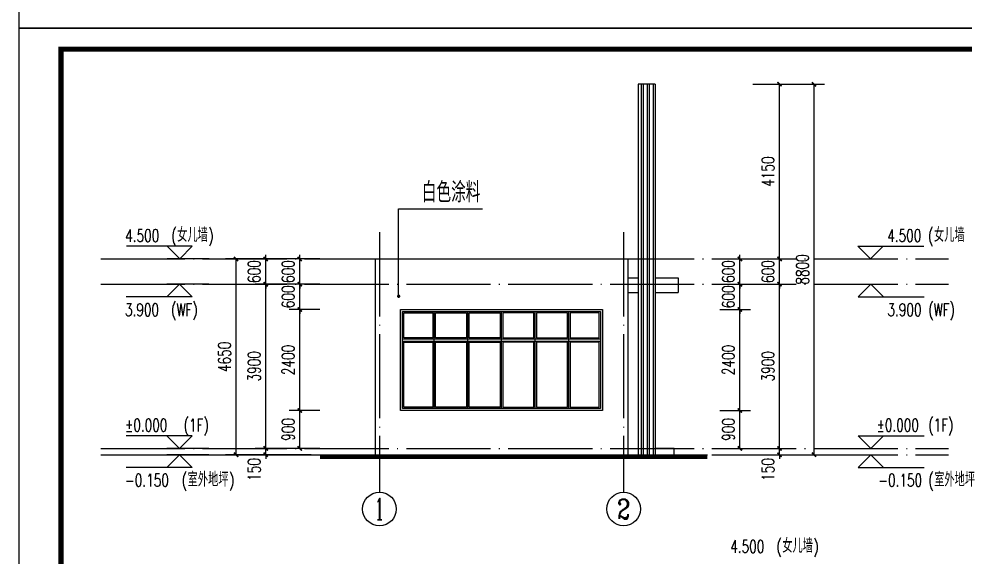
# Model space of a CAD drawing. Extents: x -356470 to -314470, y -791267 to -625262.
# Drawn here: x -356470 to -333989, y -732129 to -719347 of the extents above; entities that cross this region are included whole.
import ezdxf
from ezdxf.enums import TextEntityAlignment as Align

# ---------------------------------------------------------------- set-up
doc = ezdxf.new("R2010")
doc.units = 0
doc.header["$LTSCALE"] = 1000
doc.header["$MEASUREMENT"] = 0
doc.linetypes.add('DOTE', pattern=[2.42, 2, -0.2, 0.02, -0.2])
for name, color, linetype in [('A-Wall(建筑墙)', 7, 'Continuous'), ('AXIS', 3, 'Continuous'), ('AXIS_TEXT', 7, 'Continuous'), ('DIM_ELEV', 3, 'Continuous'), ('DIM_LEAD', 3, 'Continuous'), ('DOTE', 1, 'Continuous'), ('PUB_DIM', 3, 'Continuous'), ('PUB_HATCH', 8, 'Continuous'), ('PUB_TEXT', 7, 'Continuous'), ('TK', 151, 'Continuous'), ('WINDOW', 4, 'Continuous')]:
    doc.layers.add(name, color=color, linetype=linetype)
doc.styles.add('_TCH_AXIS', font='COMPLEX', dxfattribs={"bigfont": 'GBCBIG'})
doc.styles.add('_TCH_DIM', font='SIMPLEX', dxfattribs={"bigfont": 'GBCBIG'})
doc.styles.add('_TCH_DIM_T3', font='SIMPLEX', dxfattribs={"width": 0.705882, "bigfont": 'GBCBIG'})
doc.dimstyles.new('_TCH_ARCH&&100', dxfattribs={"dimtxt": 297.5, "dimasz": 100, "dimexe": 250, "dimexo": 300, "dimgap": 126.25, "dimtad": 1, "dimdec": 0, "dimzin": 0, "dimdsep": 46, "dimtxsty": '_TCH_DIM_T3', "dimblk": 'ARCHTICK', "dimcen": 0.09, "dimclrt": 7, "dimazin": 2, "dimtfac": 1, "dimtdec": 0, "dimtix": 1, "dimtmove": 2, "dimatfit": 3, "dimfxl": 0, "dimtolj": 1, "dimtzin": 0, "dimarcsym": 0})

# ---------------------------------------------------------------- blocks, each defined once
blk = doc.blocks.new('_ArchTick')
at = {"color": 0, "linetype": 'ByBlock', "const_width": 0.4}
blk.add_lwpolyline([(-0.5, -0.5), (0.5, 0.5)], dxfattribs=at)
blk = doc.blocks.new('*D66')
at = {"layer": 'Defpoints', "color": 0}
for p in [(-340118, -725048), (-339339, -725048), (-340118, -725648)]:
    blk.add_point(p, dxfattribs=at)
at = {"layer": 'PUB_DIM', "color": 0, "lineweight": -2}
for p, q in [((-339339, -725048), (-339339, -724948)), ((-339818, -725048), (-339089, -725048)), ((-339339, -725648), (-339339, -725048)), ((-339818, -725648), (-339089, -725648)), ((-339339, -725648), (-339339, -725748))]:
    blk.add_line(p, q, dxfattribs=at)
at = {"layer": 'PUB_DIM', "color": 0, "lineweight": -2, "xscale": 100, "yscale": 100, "zscale": 100}
for p, rotation in [((-339339, -725048), 270), ((-339339, -725648), 90)]:
    blk.add_blockref('_ArchTick', p, dxfattribs=dict(at, rotation=rotation))
at = {"layer": 'PUB_DIM', "color": 7, "insert": (-339614, -725348), "char_height": 297.5, "attachment_point": 5, "rotation": 90, "style": '_TCH_DIM_T3'}
blk.add_mtext('\\A1;600', dxfattribs=at)
blk = doc.blocks.new('*D67')
at = {"layer": 'Defpoints', "color": 0}
for p in [(-340118, -725648), (-339339, -725648), (-340118, -726248)]:
    blk.add_point(p, dxfattribs=at)
at = {"layer": 'PUB_DIM', "color": 0, "lineweight": -2}
for p, q in [((-339818, -725648), (-339089, -725648)), ((-339339, -725648), (-339339, -725548)), ((-339339, -726248), (-339339, -725648)), ((-339818, -726248), (-339089, -726248)), ((-339339, -726248), (-339339, -726348))]:
    blk.add_line(p, q, dxfattribs=at)
at = {"layer": 'PUB_DIM', "color": 0, "lineweight": -2, "xscale": 100, "yscale": 100, "zscale": 100}
for p, rotation in [((-339339, -725648), 270), ((-339339, -726248), 90)]:
    blk.add_blockref('_ArchTick', p, dxfattribs=dict(at, rotation=rotation))
at = {"layer": 'PUB_DIM', "color": 7, "insert": (-339614, -725948), "char_height": 297.5, "attachment_point": 5, "rotation": 90, "style": '_TCH_DIM_T3'}
blk.add_mtext('\\A1;600', dxfattribs=at)
blk = doc.blocks.new('*D68')
at = {"layer": 'Defpoints', "color": 0}
for p in [(-340118, -726248), (-339339, -726248), (-340118, -728648)]:
    blk.add_point(p, dxfattribs=at)
at = {"layer": 'PUB_DIM', "color": 0, "lineweight": -2}
for p, q in [((-339818, -726248), (-339089, -726248)), ((-339339, -728648), (-339339, -726248)), ((-339818, -728648), (-339089, -728648))]:
    blk.add_line(p, q, dxfattribs=at)
at = {"layer": 'PUB_DIM', "color": 0, "lineweight": -2, "xscale": 100, "yscale": 100, "zscale": 100}
for p, rotation in [((-339339, -726248), 90), ((-339339, -728648), 270)]:
    blk.add_blockref('_ArchTick', p, dxfattribs=dict(at, rotation=rotation))
at = {"layer": 'PUB_DIM', "color": 7, "insert": (-339614, -727448), "char_height": 297.5, "attachment_point": 5, "rotation": 90, "style": '_TCH_DIM_T3'}
blk.add_mtext('\\A1;2400', dxfattribs=at)
blk = doc.blocks.new('*D69')
at = {"layer": 'Defpoints', "color": 0}
for p in [(-340118, -728648), (-339339, -728648), (-340118, -729548)]:
    blk.add_point(p, dxfattribs=at)
at = {"layer": 'PUB_DIM', "color": 0, "lineweight": -2}
for p, q in [((-339818, -728648), (-339089, -728648)), ((-339339, -729548), (-339339, -728648)), ((-339818, -729548), (-339089, -729548))]:
    blk.add_line(p, q, dxfattribs=at)
at = {"layer": 'PUB_DIM', "color": 0, "lineweight": -2, "xscale": 100, "yscale": 100, "zscale": 100}
for p, rotation in [((-339339, -728648), 90), ((-339339, -729548), 270)]:
    blk.add_blockref('_ArchTick', p, dxfattribs=dict(at, rotation=rotation))
at = {"layer": 'PUB_DIM', "color": 7, "insert": (-339614, -729098), "char_height": 297.5, "attachment_point": 5, "rotation": 90, "style": '_TCH_DIM_T3'}
blk.add_mtext('\\A1;900', dxfattribs=at)
blk = doc.blocks.new('*D70')
at = {"layer": 'Defpoints', "color": 0}
for p in [(-339331, -720898), (-338398, -720898), (-339331, -725048)]:
    blk.add_point(p, dxfattribs=at)
at = {"layer": 'PUB_DIM', "color": 0, "lineweight": -2}
for p, q in [((-339031, -720898), (-338148, -720898)), ((-338398, -725048), (-338398, -720898)), ((-339031, -725048), (-338148, -725048))]:
    blk.add_line(p, q, dxfattribs=at)
at = {"layer": 'PUB_DIM', "color": 0, "lineweight": -2, "xscale": 100, "yscale": 100, "zscale": 100}
for p, rotation in [((-338398, -720898), 90), ((-338398, -725048), 270)]:
    blk.add_blockref('_ArchTick', p, dxfattribs=dict(at, rotation=rotation))
at = {"layer": 'PUB_DIM', "color": 7, "insert": (-338673, -722973), "char_height": 297.5, "attachment_point": 5, "rotation": 90, "style": '_TCH_DIM_T3'}
blk.add_mtext('\\A1;4150', dxfattribs=at)
blk = doc.blocks.new('*D71')
at = {"layer": 'Defpoints', "color": 0}
for p in [(-339331, -725048), (-338398, -725048), (-339331, -725648)]:
    blk.add_point(p, dxfattribs=at)
at = {"layer": 'PUB_DIM', "color": 0, "lineweight": -2}
for p, q in [((-338398, -725048), (-338398, -724948)), ((-339031, -725048), (-338148, -725048)), ((-338398, -725648), (-338398, -725048)), ((-339031, -725648), (-338148, -725648)), ((-338398, -725648), (-338398, -725748))]:
    blk.add_line(p, q, dxfattribs=at)
at = {"layer": 'PUB_DIM', "color": 0, "lineweight": -2, "xscale": 100, "yscale": 100, "zscale": 100}
for p, rotation in [((-338398, -725048), 270), ((-338398, -725648), 90)]:
    blk.add_blockref('_ArchTick', p, dxfattribs=dict(at, rotation=rotation))
at = {"layer": 'PUB_DIM', "color": 7, "insert": (-338673, -725348), "char_height": 297.5, "attachment_point": 5, "rotation": 90, "style": '_TCH_DIM_T3'}
blk.add_mtext('\\A1;600', dxfattribs=at)
blk = doc.blocks.new('*D72')
at = {"layer": 'Defpoints', "color": 0}
for p in [(-339331, -725648), (-338398, -725648), (-339331, -729548)]:
    blk.add_point(p, dxfattribs=at)
at = {"layer": 'PUB_DIM', "color": 0, "lineweight": -2}
for p, q in [((-339031, -725648), (-338148, -725648)), ((-338398, -729548), (-338398, -725648)), ((-339031, -729548), (-338148, -729548))]:
    blk.add_line(p, q, dxfattribs=at)
at = {"layer": 'PUB_DIM', "color": 0, "lineweight": -2, "xscale": 100, "yscale": 100, "zscale": 100}
for p, rotation in [((-338398, -725648), 90), ((-338398, -729548), 270)]:
    blk.add_blockref('_ArchTick', p, dxfattribs=dict(at, rotation=rotation))
at = {"layer": 'PUB_DIM', "color": 7, "insert": (-338673, -727598), "char_height": 297.5, "attachment_point": 5, "rotation": 90, "style": '_TCH_DIM_T3'}
blk.add_mtext('\\A1;3900', dxfattribs=at)
blk = doc.blocks.new('*D73')
at = {"layer": 'Defpoints', "color": 0}
for p in [(-339331, -729548), (-339331, -729698), (-338398, -729548)]:
    blk.add_point(p, dxfattribs=at)
at = {"layer": 'PUB_DIM', "color": 0, "lineweight": -2}
for p, q in [((-338398, -729548), (-338398, -729448)), ((-339031, -729548), (-338148, -729548)), ((-339031, -729698), (-338148, -729698)), ((-338398, -729698), (-338398, -729548)), ((-338398, -729698), (-338398, -729798))]:
    blk.add_line(p, q, dxfattribs=at)
at = {"layer": 'PUB_DIM', "color": 0, "lineweight": -2, "xscale": 100, "yscale": 100, "zscale": 100}
for p, rotation in [((-338398, -729548), 270), ((-338398, -729698), 90)]:
    blk.add_blockref('_ArchTick', p, dxfattribs=dict(at, rotation=rotation))
at = {"layer": 'PUB_DIM', "color": 7, "insert": (-338673, -730048), "char_height": 297.5, "attachment_point": 5, "rotation": 90, "style": '_TCH_DIM_T3'}
blk.add_mtext('\\A1;150', dxfattribs=at)
blk = doc.blocks.new('*D74')
at = {"layer": 'Defpoints', "color": 0}
for p in [(-338742, -720898), (-337578, -720898), (-338742, -729698)]:
    blk.add_point(p, dxfattribs=at)
at = {"layer": 'PUB_DIM', "color": 0, "lineweight": -2}
for p, q in [((-338442, -720898), (-337328, -720898)), ((-337578, -729698), (-337578, -720898)), ((-338442, -729698), (-337328, -729698))]:
    blk.add_line(p, q, dxfattribs=at)
at = {"layer": 'PUB_DIM', "color": 0, "lineweight": -2, "xscale": 100, "yscale": 100, "zscale": 100}
for p, rotation in [((-337578, -720898), 90), ((-337578, -729698), 270)]:
    blk.add_blockref('_ArchTick', p, dxfattribs=dict(at, rotation=rotation))
at = {"layer": 'PUB_DIM', "color": 7, "insert": (-337853, -725298), "char_height": 297.5, "attachment_point": 5, "rotation": 90, "style": '_TCH_DIM_T3'}
blk.add_mtext('\\A1;8800', dxfattribs=at)
blk = doc.blocks.new('*D75')
at = {"layer": 'Defpoints', "color": 0}
for p in [(-350606, -725048), (-349222, -725048), (-349222, -725648)]:
    blk.add_point(p, dxfattribs=at)
at = {"layer": 'PUB_DIM', "color": 0, "lineweight": -2}
for p, q in [((-350606, -725048), (-350606, -724948)), ((-349522, -725048), (-350856, -725048)), ((-350606, -725648), (-350606, -725048)), ((-349522, -725648), (-350856, -725648)), ((-350606, -725648), (-350606, -725748))]:
    blk.add_line(p, q, dxfattribs=at)
at = {"layer": 'PUB_DIM', "color": 0, "lineweight": -2, "xscale": 100, "yscale": 100, "zscale": 100}
for p, rotation in [((-350606, -725048), 270), ((-350606, -725648), 90)]:
    blk.add_blockref('_ArchTick', p, dxfattribs=dict(at, rotation=rotation))
at = {"layer": 'PUB_DIM', "color": 7, "insert": (-350881, -725348), "char_height": 297.5, "attachment_point": 5, "rotation": 90, "style": '_TCH_DIM_T3'}
blk.add_mtext('\\A1;600', dxfattribs=at)
blk = doc.blocks.new('*D76')
at = {"layer": 'Defpoints', "color": 0}
for p in [(-350606, -725648), (-349222, -725648), (-349222, -729548)]:
    blk.add_point(p, dxfattribs=at)
at = {"layer": 'PUB_DIM', "color": 0, "lineweight": -2}
for p, q in [((-349522, -725648), (-350856, -725648)), ((-350606, -729548), (-350606, -725648)), ((-349522, -729548), (-350856, -729548))]:
    blk.add_line(p, q, dxfattribs=at)
at = {"layer": 'PUB_DIM', "color": 0, "lineweight": -2, "xscale": 100, "yscale": 100, "zscale": 100}
for p, rotation in [((-350606, -725648), 90), ((-350606, -729548), 270)]:
    blk.add_blockref('_ArchTick', p, dxfattribs=dict(at, rotation=rotation))
at = {"layer": 'PUB_DIM', "color": 7, "insert": (-350881, -727598), "char_height": 297.5, "attachment_point": 5, "rotation": 90, "style": '_TCH_DIM_T3'}
blk.add_mtext('\\A1;3900', dxfattribs=at)
blk = doc.blocks.new('*D77')
at = {"layer": 'Defpoints', "color": 0}
for p in [(-350606, -729548), (-349222, -729548), (-349222, -729698)]:
    blk.add_point(p, dxfattribs=at)
at = {"layer": 'PUB_DIM', "color": 0, "lineweight": -2}
for p, q in [((-350606, -729548), (-350606, -729448)), ((-349522, -729548), (-350856, -729548)), ((-349522, -729698), (-350856, -729698)), ((-350606, -729698), (-350606, -729548)), ((-350606, -729698), (-350606, -729798))]:
    blk.add_line(p, q, dxfattribs=at)
at = {"layer": 'PUB_DIM', "color": 0, "lineweight": -2, "xscale": 100, "yscale": 100, "zscale": 100}
for p, rotation in [((-350606, -729548), 270), ((-350606, -729698), 90)]:
    blk.add_blockref('_ArchTick', p, dxfattribs=dict(at, rotation=rotation))
at = {"layer": 'PUB_DIM', "color": 7, "insert": (-350881, -730048), "char_height": 297.5, "attachment_point": 5, "rotation": 90, "style": '_TCH_DIM_T3'}
blk.add_mtext('\\A1;150', dxfattribs=at)
blk = doc.blocks.new('*D78')
at = {"layer": 'Defpoints', "color": 0}
for p in [(-349797, -725048), (-349018, -725048), (-349018, -725648)]:
    blk.add_point(p, dxfattribs=at)
at = {"layer": 'PUB_DIM', "color": 0, "lineweight": -2}
for p, q in [((-349797, -725048), (-349797, -724948)), ((-349318, -725048), (-350047, -725048)), ((-349797, -725648), (-349797, -725048)), ((-349318, -725648), (-350047, -725648)), ((-349797, -725648), (-349797, -725748))]:
    blk.add_line(p, q, dxfattribs=at)
at = {"layer": 'PUB_DIM', "color": 0, "lineweight": -2, "xscale": 100, "yscale": 100, "zscale": 100}
for p, rotation in [((-349797, -725048), 270), ((-349797, -725648), 90)]:
    blk.add_blockref('_ArchTick', p, dxfattribs=dict(at, rotation=rotation))
at = {"layer": 'PUB_DIM', "color": 7, "insert": (-350072, -725348), "char_height": 297.5, "attachment_point": 5, "rotation": 90, "style": '_TCH_DIM_T3'}
blk.add_mtext('\\A1;600', dxfattribs=at)
blk = doc.blocks.new('*D79')
at = {"layer": 'Defpoints', "color": 0}
for p in [(-349797, -725648), (-349018, -725648), (-349018, -726248)]:
    blk.add_point(p, dxfattribs=at)
at = {"layer": 'PUB_DIM', "color": 0, "lineweight": -2}
for p, q in [((-349318, -725648), (-350047, -725648)), ((-349797, -725648), (-349797, -725548)), ((-349797, -726248), (-349797, -725648)), ((-349318, -726248), (-350047, -726248)), ((-349797, -726248), (-349797, -726348))]:
    blk.add_line(p, q, dxfattribs=at)
at = {"layer": 'PUB_DIM', "color": 0, "lineweight": -2, "xscale": 100, "yscale": 100, "zscale": 100}
for p, rotation in [((-349797, -725648), 270), ((-349797, -726248), 90)]:
    blk.add_blockref('_ArchTick', p, dxfattribs=dict(at, rotation=rotation))
at = {"layer": 'PUB_DIM', "color": 7, "insert": (-350072, -725948), "char_height": 297.5, "attachment_point": 5, "rotation": 90, "style": '_TCH_DIM_T3'}
blk.add_mtext('\\A1;600', dxfattribs=at)
blk = doc.blocks.new('*D80')
at = {"layer": 'Defpoints', "color": 0}
for p in [(-349797, -726248), (-349018, -726248), (-349018, -728648)]:
    blk.add_point(p, dxfattribs=at)
at = {"layer": 'PUB_DIM', "color": 0, "lineweight": -2}
for p, q in [((-349318, -726248), (-350047, -726248)), ((-349797, -728648), (-349797, -726248)), ((-349318, -728648), (-350047, -728648))]:
    blk.add_line(p, q, dxfattribs=at)
at = {"layer": 'PUB_DIM', "color": 0, "lineweight": -2, "xscale": 100, "yscale": 100, "zscale": 100}
for p, rotation in [((-349797, -726248), 90), ((-349797, -728648), 270)]:
    blk.add_blockref('_ArchTick', p, dxfattribs=dict(at, rotation=rotation))
at = {"layer": 'PUB_DIM', "color": 7, "insert": (-350072, -727448), "char_height": 297.5, "attachment_point": 5, "rotation": 90, "style": '_TCH_DIM_T3'}
blk.add_mtext('\\A1;2400', dxfattribs=at)
blk = doc.blocks.new('*D81')
at = {"layer": 'Defpoints', "color": 0}
for p in [(-349797, -728648), (-349018, -728648), (-349018, -729548)]:
    blk.add_point(p, dxfattribs=at)
at = {"layer": 'PUB_DIM', "color": 0, "lineweight": -2}
for p, q in [((-349318, -728648), (-350047, -728648)), ((-349797, -729548), (-349797, -728648)), ((-349318, -729548), (-350047, -729548))]:
    blk.add_line(p, q, dxfattribs=at)
at = {"layer": 'PUB_DIM', "color": 0, "lineweight": -2, "xscale": 100, "yscale": 100, "zscale": 100}
for p, rotation in [((-349797, -728648), 90), ((-349797, -729548), 270)]:
    blk.add_blockref('_ArchTick', p, dxfattribs=dict(at, rotation=rotation))
at = {"layer": 'PUB_DIM', "color": 7, "insert": (-350072, -729098), "char_height": 297.5, "attachment_point": 5, "rotation": 90, "style": '_TCH_DIM_T3'}
blk.add_mtext('\\A1;900', dxfattribs=at)
blk = doc.blocks.new('*D82')
at = {"layer": 'Defpoints', "color": 0}
for p in [(-351310, -725048), (-350146, -725048), (-350146, -729698)]:
    blk.add_point(p, dxfattribs=at)
at = {"layer": 'PUB_DIM', "color": 0, "lineweight": -2}
for p, q in [((-350446, -725048), (-351560, -725048)), ((-351310, -729698), (-351310, -725048)), ((-350446, -729698), (-351560, -729698))]:
    blk.add_line(p, q, dxfattribs=at)
at = {"layer": 'PUB_DIM', "color": 0, "lineweight": -2, "xscale": 100, "yscale": 100, "zscale": 100}
for p, rotation in [((-351310, -725048), 90), ((-351310, -729698), 270)]:
    blk.add_blockref('_ArchTick', p, dxfattribs=dict(at, rotation=rotation))
at = {"layer": 'PUB_DIM', "color": 7, "insert": (-351585, -727373), "char_height": 297.5, "attachment_point": 5, "rotation": 90, "style": '_TCH_DIM_T3'}
blk.add_mtext('\\A1;4650', dxfattribs=at)

msp = doc.modelspace()

# ---------------------------------------------------------------- hatches: boundary and pattern name
at = {"layer": 'PUB_HATCH'}
h = msp.add_hatch(dxfattribs=at)
h.set_pattern_fill('ANSI32', color=256, scale=30, angle=45, style=0)
h.set_pattern_definition([(90, (121806.5, -92427.5), (-142.875, 1e-14), []), (90, (121854.13, -92379.87), (-142.875, 1e-14), [])])
h.paths.add_polyline_path([(-341352.6, -729698), (-341352.6, -729548), (-341752.6, -729548), (-341752.6, -729698)])
h.paths.add_polyline_path([(-341352.6, -720898), (-341752.6, -720898), (-341752.6, -725648), (-341352.6, -725648)])
h.paths.add_polyline_path([(-341752.6, -729548), (-341352.6, -729548), (-341352.6, -725648), (-341752.6, -725648)])

# ---------------------------------------------------------------- linework, layer by layer
at = {"layer": 'A-Wall(建筑墙)'}
for p, q in [((-341752.6, -720898), (-341752.6, -729698)), ((-341352.6, -720898), (-341752.6, -720898)), ((-341352.6, -720898), (-341352.6, -729698)), ((-348002.6, -725048), (-348002.6, -729698)), ((-348002.6, -725048), (-342002.6, -725048)), ((-342002.6, -725048), (-342002.6, -729748)), ((-342002.6, -725498), (-341752.6, -725498)), ((-341352.6, -725498), (-340802.6, -725498)), ((-340802.6, -725498), (-340802.6, -725848)), ((-342002.6, -725848), (-341752.6, -725848)), ((-341352.6, -725848), (-340802.6, -725848)), ((-349317, -729698), (-340111.5, -729698))]:
    msp.add_line(p, q, dxfattribs=at)
at = {"layer": 'A-Wall(建筑墙)', "const_width": 100}
msp.add_lwpolyline([(-349317, -729748), (-340111.5, -729748)], dxfattribs=at)
at = {"layer": 'AXIS'}
for p, q in [((-347902.6, -729520.2), (-347902.6, -730587.5)), ((-342102.6, -729520.2), (-342102.6, -730587.5))]:
    msp.add_line(p, q, dxfattribs=at)
for centre in [(-347902.6, -730987.5), (-342102.6, -730987.5)]:
    msp.add_circle(centre, 400, dxfattribs=at)
at = {"layer": 'DIM_ELEV'}
for p, q in [((-352349.6, -724748), (-353914.6, -724748)), ((-352649.6, -725048), (-352949.6, -724748)), ((-352649.6, -725048), (-352349.6, -724748)), ((-336233.9, -725048), (-336533.9, -724748)), ((-336533.9, -724748), (-334968.9, -724748)), ((-336233.9, -725048), (-335933.9, -724748)), ((-351949.6, -725048), (-352949.6, -725048)), ((-336933.9, -725048), (-335933.9, -725048)), ((-352655.1, -725648), (-352955.1, -725948)), ((-351955.1, -725648), (-352955.1, -725648)), ((-352655.1, -725648), (-352355.1, -725948)), ((-336928.4, -725648), (-335928.4, -725648)), ((-336228.4, -725648), (-336528.4, -725948)), ((-336228.4, -725648), (-335928.4, -725948)), ((-352355.1, -725948), (-353920.1, -725948)), ((-336528.4, -725948), (-334963.4, -725948)), ((-352355.1, -729248), (-353920.1, -729248)), ((-352655.1, -729548), (-352955.1, -729248)), ((-352655.1, -729548), (-352355.1, -729248)), ((-336228.4, -729548), (-336528.4, -729248)), ((-336528.4, -729248), (-334963.4, -729248)), ((-336228.4, -729548), (-335928.4, -729248)), ((-351955.1, -729548), (-352955.1, -729548)), ((-352655.1, -729698), (-352955.1, -729998)), ((-351955.1, -729698), (-352955.1, -729698)), ((-352655.1, -729698), (-352355.1, -729998)), ((-336928.4, -729548), (-335928.4, -729548)), ((-336928.4, -729698), (-335928.4, -729698)), ((-336228.4, -729698), (-336528.4, -729998)), ((-336228.4, -729698), (-335928.4, -729998)), ((-352355.1, -729998), (-353920.1, -729998)), ((-336528.4, -729998), (-334963.4, -729998))]:
    msp.add_line(p, q, dxfattribs=at)
at = {"layer": 'DIM_LEAD'}
for p, q in [((-347447, -725934.4), (-347447, -723855)), ((-347447, -723855), (-345457.9, -723855))]:
    msp.add_line(p, q, dxfattribs=at)
at = {"layer": 'DIM_LEAD', "const_width": 40}
msp.add_lwpolyline([(-347447, -725954.4, 1), (-347447, -725914.4, 1)], format="xyb", close=True, dxfattribs=at)
at = {"layer": 'DOTE', "color": 252, "linetype": 'DOTE'}
for p, q in [((-347902.6, -724411.5), (-347902.6, -729944.1)), ((-342102.6, -724411.5), (-342102.6, -729944.1)), ((-354524, -725048), (-334381, -725048)), ((-354524, -725648), (-334381, -725648)), ((-354524, -729548), (-334381, -729548)), ((-354524, -729698), (-334381, -729698)), ((-353159, -729698), (-340111.5, -729698))]:
    msp.add_line(p, q, dxfattribs=at)
at = {"layer": 'PUB_HATCH'}
msp.add_lwpolyline([(-340902.6, -729698), (-340902.6, -729548), (-341352.6, -729548)], dxfattribs=at)
at = {"layer": 'TK'}
for points in [[(-356469.5, -689867), (-356469.5, -719567), (-314469.5, -719567), (-314469.5, -689867)], [(-356469.5, -719567), (-356469.5, -749267), (-314469.5, -749267), (-314469.5, -719567)]]:
    msp.add_lwpolyline(points, close=True, dxfattribs=at)
at = {"layer": 'TK', "const_width": 120}
msp.add_lwpolyline([(-314969.5, -720067), (-355469.5, -720067), (-355469.5, -748767), (-314969.5, -748767)], close=True, dxfattribs=at)
at = {"layer": 'WINDOW'}
for p, q in [((-346602.6, -728598), (-346602.6, -726298)), ((-345802.6, -728598), (-345802.6, -726298)), ((-345002.6, -728598), (-345002.6, -726298)), ((-344202.6, -728598), (-344202.6, -726298)), ((-343402.6, -728598), (-343402.6, -726298)), ((-347352.6, -726948), (-342652.6, -726948)), ((-347352.6, -726998), (-342652.6, -726998))]:
    msp.add_line(p, q, dxfattribs=at)
for points in [[(-347402.6, -726248), (-342602.6, -726248), (-342602.6, -728648), (-347402.6, -728648)], [(-347352.6, -726298), (-342652.6, -726298), (-342652.6, -728598), (-347352.6, -728598)], [(-347322.6, -726328), (-346632.6, -726328), (-346632.6, -726918), (-347322.6, -726918)], [(-346572.6, -726328), (-345832.6, -726328), (-345832.6, -726918), (-346572.6, -726918)], [(-345772.6, -726328), (-345032.6, -726328), (-345032.6, -726918), (-345772.6, -726918)], [(-344232.6, -726328), (-344972.6, -726328), (-344972.6, -726918), (-344232.6, -726918)], [(-343432.6, -726328), (-344172.6, -726328), (-344172.6, -726918), (-343432.6, -726918)], [(-342682.6, -726328), (-343372.6, -726328), (-343372.6, -726918), (-342682.6, -726918)], [(-347322.6, -727028), (-346632.6, -727028), (-346632.6, -728568), (-347322.6, -728568)], [(-346572.6, -727028), (-345832.6, -727028), (-345832.6, -728568), (-346572.6, -728568)], [(-345772.6, -727028), (-345032.6, -727028), (-345032.6, -728568), (-345772.6, -728568)], [(-344232.6, -727028), (-344972.6, -727028), (-344972.6, -728568), (-344232.6, -728568)], [(-343432.6, -727028), (-344172.6, -727028), (-344172.6, -728568), (-343432.6, -728568)], [(-342682.6, -727028), (-343372.6, -727028), (-343372.6, -728568), (-342682.6, -728568)]]:
    msp.add_lwpolyline(points, close=True, dxfattribs=at)

# ---------------------------------------------------------------- texts
at = {"layer": 'AXIS_TEXT', "style": '_TCH_AXIS'}
for s, height, p, p2 in [('1', 514.7, (-348012.9, -731244.8), (-347792.3, -731244.8)), ('2', 465.9, (-342257.9, -731220.4), (-341947.3, -731220.4))]:
    msp.add_text(s, height=height, dxfattribs=at).set_placement(p, p2, align=Align.FIT)
at = {"layer": 'PUB_TEXT', "style": '_TCH_DIM'}
for s, height, p in [('白色涂料', 482.27, (-346895.1, -723705)), ('女儿墙', 337.59, (-352708.6, -724643)), ('女儿墙', 337.59, (-334728.9, -724643)), ('室外地坪', 337.59, (-352461.1, -730453)), ('室外地坪', 337.59, (-334723.4, -730453)), ('女儿墙', 337.59, (-338332.9, -732026.5))]:
    msp.add_text(s, height=height, dxfattribs=at).set_placement(p)
at = {"layer": 'PUB_TEXT', "style": '_TCH_DIM', "width": 0.705882}
for s, p in [('(', (-352848.6, -724643)), (')', (-351971.4, -724643)), ('(', (-334868.9, -724643)), ('4.500', (-353944.6, -724643)), ('4.500', (-335838.9, -724643)), ('3.900', (-353950.1, -726403)), ('(WF)', (-352854.1, -726403)), ('3.900', (-335833.4, -726403)), ('(WF)', (-334863.4, -726403)), ('(1F)', (-352555.1, -729143)), ('(1F)', (-334863.4, -729143)), ('%%P0.000', (-353950.1, -729143)), ('%%P0.000', (-336093.4, -729143)), ('-0.150', (-353950.1, -730453)), ('(', (-352601.1, -730453)), (')', (-351478.1, -730453)), ('-0.150', (-336053.4, -730453)), ('(', (-334863.4, -730453)), ('4.500', (-339568.9, -732026.5)), ('(', (-338472.9, -732026.5)), (')', (-337595.6, -732026.5))]:
    msp.add_text(s, height=297.5, dxfattribs=at).set_placement(p)

# ---------------------------------------------------------------- dimensions: what is measured, and where the dimension line sits
at = {"layer": 'PUB_DIM'}
for p1, p2, distance, picture, middle in [((-339331, -725048), (-339331, -720898), -933, '*D70', (-338673, -722973)), ((-338742.2, -729698), (-338742.2, -720898), -1163.7, '*D74', (-337853.5, -725298)), ((-350146.3, -729698), (-350146.3, -725048), 1163.7, '*D82', (-351585, -727373)), ((-349222, -725648), (-349222, -725048), 1384, '*D75', (-350881, -725348)), ((-349017.8, -725648), (-349017.8, -725048), 779.2, '*D78', (-350072, -725348)), ((-340118.2, -725648), (-340118.2, -725048), -779.2, '*D66', (-339614, -725348)), ((-339331, -725648), (-339331, -725048), -933, '*D71', (-338673, -725348)), ((-349222, -729548), (-349222, -725648), 1384, '*D76', (-350881, -727598)), ((-349017.8, -726248), (-349017.8, -725648), 779.2, '*D79', (-350072, -725948)), ((-340118.2, -726248), (-340118.2, -725648), -779.2, '*D67', (-339614, -725948)), ((-339331, -729548), (-339331, -725648), -933, '*D72', (-338673, -727598)), ((-349017.8, -728648), (-349017.8, -726248), 779.2, '*D80', (-350072, -727448)), ((-340118.2, -728648), (-340118.2, -726248), -779.2, '*D68', (-339614, -727448)), ((-349017.8, -729548), (-349017.8, -728648), 779.2, '*D81', (-350072, -729098)), ((-340118.2, -729548), (-340118.2, -728648), -779.2, '*D69', (-339614, -729098))]:
    dim = msp.add_aligned_dim(p1=p1, p2=p2, distance=distance, dimstyle='_TCH_ARCH&&100', dxfattribs=at)
    dim.commit()
    dim.dimension.update_dxf_attribs({"geometry": picture, "text_midpoint": middle})
for base, p1, p2, picture, middle in [((-350606, -729548), (-349222, -729698), (-349222, -729548), '*D77', (-350881, -730048)), ((-338398, -729548), (-339331, -729698), (-339331, -729548), '*D73', (-338673, -730048))]:
    dim = msp.add_linear_dim(base=base, p1=p1, p2=p2, angle=90, dimstyle='_TCH_ARCH&&100', dxfattribs=at)
    dim.commit()
    dim.dimension.update_dxf_attribs({"geometry": picture, "text_midpoint": middle, "dimtype": 129})

doc.saveas('drawing.dxf')
